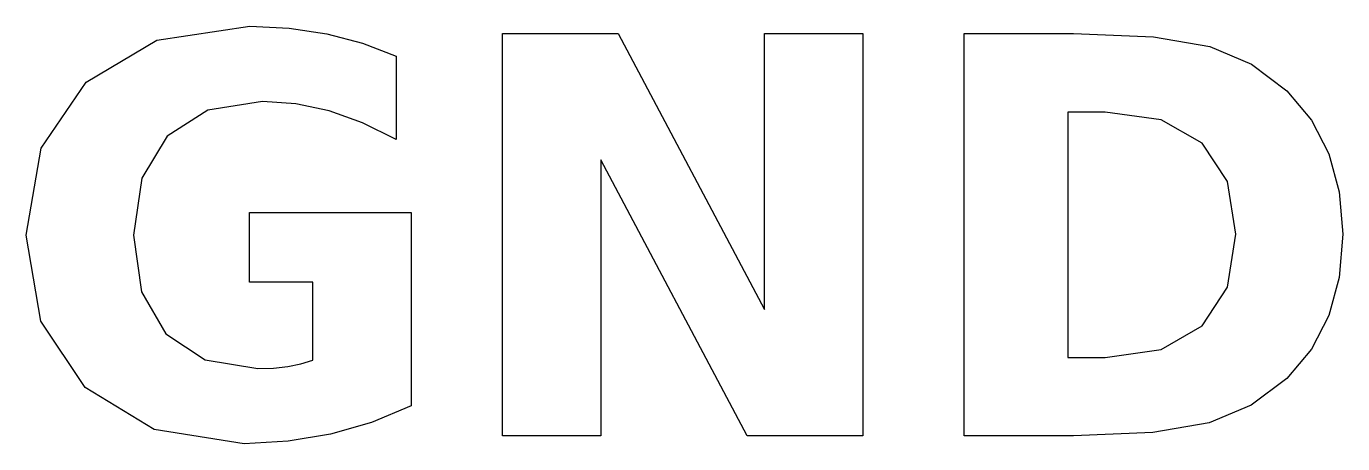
# Model space of a CAD drawing. Header units: millimetres. Extents: x 43.71 to 53.52, y 5.29 to 8.4.
import ezdxf

# ---------------------------------------------------------------- set-up
doc = ezdxf.new("R2010")
doc.units = ezdxf.units.MM

msp = doc.modelspace()

# ---------------------------------------------------------------- linework, layer by layer
for points in [[(46.2822, 5.4498), (45.9765, 5.3616), (45.6602, 5.309), (45.3335, 5.2915), (44.6618, 5.3963), (44.146, 5.7107), (43.8176, 6.2043), (43.7082, 6.8468), (43.8196, 7.4947), (44.1537, 7.988), (44.6824, 8.3), (45.376, 8.404), (45.6687, 8.3899), (45.9488, 8.3474), (46.2155, 8.2778), (46.4664, 8.1809), (46.4664, 7.5605), (46.2163, 7.6845), (45.9675, 7.7726), (45.719, 7.8257), (45.4698, 7.8434), (45.0611, 7.7787), (44.7581, 7.5849), (44.5705, 7.2715), (44.508, 6.8468), (44.5683, 6.425), (44.7491, 6.1113), (45.0408, 5.9169), (45.4338, 5.8521), (45.5504, 5.8558), (45.6582, 5.8669), (45.7564, 5.8865), (45.844, 5.9145), (45.844, 6.497), (45.3715, 6.497), (45.3715, 7.0159), (46.577, 7.0159), (46.577, 5.5731)], [(48.122, 8.35), (49.2131, 6.2926), (49.2131, 8.35), (49.9467, 8.35), (49.9467, 5.35), (49.0826, 5.35), (47.9915, 7.4074), (47.9915, 5.35), (47.2585, 5.35), (47.2585, 8.35)], [(51.5174, 8.35), (52.1136, 8.3256), (52.5352, 8.2523), (52.8458, 8.1211), (53.1087, 7.9218), (53.2924, 7.703), (53.4218, 7.4531), (53.499, 7.1707), (53.5247, 6.8532), (53.499, 6.5316), (53.4218, 6.2469), (53.2924, 5.9966), (53.1087, 5.7782), (52.8435, 5.5787), (52.5301, 5.4471), (52.1081, 5.3743), (51.5174, 5.35), (50.7022, 5.35), (50.7022, 8.35)], [(51.4756, 5.9344), (51.7527, 5.9344), (52.1707, 5.9933), (52.4767, 6.1698), (52.6648, 6.4583), (52.7275, 6.8532), (52.6651, 7.2456), (52.478, 7.5315), (52.1723, 7.7066), (51.7527, 7.7649), (51.4756, 7.7649)]]:
    msp.add_lwpolyline(points, close=True)

doc.saveas('drawing.dxf')
